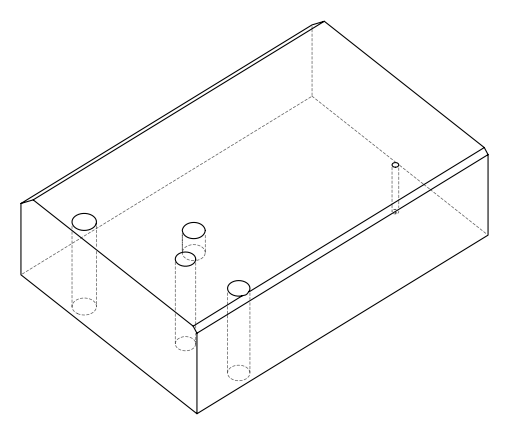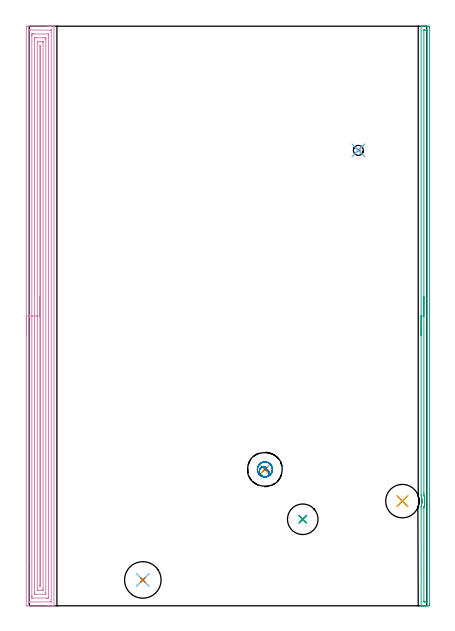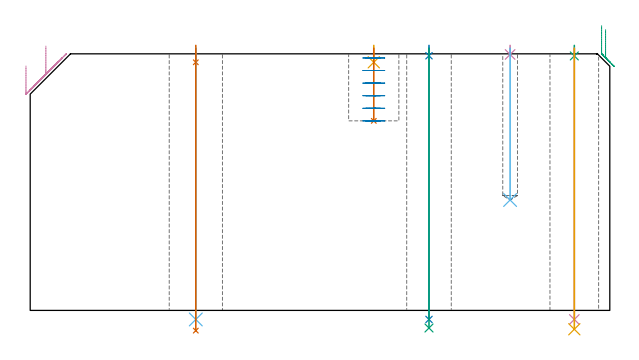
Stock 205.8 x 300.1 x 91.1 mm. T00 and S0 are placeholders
(PLAN: 16 operations, 10 tool changes, 23.4 min)
(1 SPOT_DRILL | STEP1HOLE | NXT0321_9005460120000 | 0.05 min | 183 mm3)
(2 SPOT_DRILL_1 | STEP1HOLE_1 | NXT0321_9005460120000 | 0.03 min | 3 mm3)
(3 SPOT_DRILL_2 | STEP1HOLE_2 | NXT0321_9005460120000 | 0.03 min | 4 mm3)
(4 SPOT_DRILL_3 | STEP1POCKET | NXT0321_9005460120000 | 0.03 min | 0 mm3)
(5 SPOT_DRILL_4 | STEP1POCKET_1 | NXT0321_9005460120000 | 0.05 min | 183 mm3)
(6 DRILL_THROUGH_HOLE_INTO_CENTER | STEP1HOLE | NXT0301_065 | 0.39 min | 6172 mm3)
(7 DRILL_TO_ENLARGE_THROUGH_HOLE | STEP1HOLE | UGT0301_257 | 0.4 min | 19178 mm3)
(8 DRILL_THROUGH_HOLE_INTO_CENTER_1 | STEP1HOLE_1 | NXT0301_065 | 0.39 min | 6302 mm3)
(9 DRILL_TO_ENLARGE_THROUGH_HOLE_1 | STEP1HOLE_1 | UGT0301_240 | 0.4 min | 11536 mm3)
(10 DRILL_THROUGH_HOLE_INTO_CENTER_2 | STEP1HOLE_2 | NXT0301_065 | 0.39 min | 6298 mm3)
(11 DRILL_TO_ENLARGE_THROUGH_HOLE_2 | STEP1HOLE_2 | UGT0301_244 | 0.4 min | 15092 mm3)
(12 DRILL_BLIND_HOLE_INTO_CENTER | STEP1POCKET | UGT0301_447 | 0.22 min | 1069 mm3)
(13 DRILL_BLIND_HOLE_INTO_CENTER_1 | STEP1POCKET_1 | NXT0301_128 | 0.1 min | 2381 mm3)
(14 MILL_ROUGH_BLIND_HOLE_CONTOUR | STEP1POCKET_1 | NXT0201_013 | Spiral | 1.02 min | 3357 mm3)
(15 AREA_MILL | FG_CHAMFER_SURFACE | UGT0205_001 | 4.97 min | 2908 mm3)
(16 AREA_MILL_1 | FG_CHAMFER_SURFACE_1 | UGT0205_001 | 14.58 min | 30685 mm3)
(TOOL NXT0321_9005460120000 | NC Spot Drill, 142deg, 12mm, Carbide, Uncoated | D12 PA142 FL30 Z2)
(TOOL NXT0301_065 | Carbide Drill 9.4mm [860.1-0940-075A1-MM 2214] | D9.4 PA140 FL98 Z2)
(TOOL UGT0301_257 | Twist Drill 18.9 mm | D18.9 PA118 FL135 Z2)
(TOOL UGT0301_240 | Twist Drill 15.8 mm | D15.8 PA118 FL120 Z2)
(TOOL UGT0301_244 | Twist Drill 17.3 mm | D17.3 PA118 FL130 Z2)
(TOOL UGT0301_447 | Carbide Drill 5.2 mm | D5.2 PA118 FL52 Z2)
(TOOL NXT0301_128 | Carbide Drill 12mm [861.1-1200-036A1-GP GC34] | D12 PA150 FL37.4 Z2)
(TOOL NXT0201_013 | ENDMILL 10mm | D10 FL30 Z4)
(TOOL UGT0205_001 | Chamfer Mill 20 x 3 x 45 deg. | D20 FL50 Z2)
(OP 1 SPOT_DRILL)
G17 G21 G94 G90
T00 M6
G54
G17 G0 G90 X58.8 Y13.4 S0 M3
G43 Z101.1 H0
G94 G81 G98 Z88.1 F250. R94.1
G80
M5
M2
(OP 2 SPOT_DRILL_1)
G17 G21 G94 G90
T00 M6
G54
G17 G0 G90 X141.6 Y44.8 S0 M3
G43 Z101.1 H0
G94 G81 G98 Z90.42 F250. R94.1
G80
M5
M2
(OP 3 SPOT_DRILL_2)
G17 G21 G94 G90
T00 M6
G54
G17 G0 G90 X193.2 Y54.2 S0 M3
G43 Z101.1 H0
G94 G81 G98 Z90.355 F250. R94.1
G80
M5
M2
(OP 4 SPOT_DRILL_3)
G17 G21 G94 G90
T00 M6
G54
G17 G0 G90 X170.4 Y235.8 S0 M3
G43 Z101.1 H0
G94 G81 G98 Z90.876 F250. R94.1
G80
M5
M2
(OP 5 SPOT_DRILL_4)
G17 G21 G94 G90
T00 M6
G54
G17 G0 G90 X122. Y70.6 S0 M3
G43 Z101.1 H0
G94 G81 G98 Z88.1 F250. R94.1
G80
M5
M2
(OP 6 DRILL_THROUGH_HOLE_INTO_CENTER)
G17 G21 G94 G90
T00 M6
G54
G17 G0 G90 X58.8 Y13.4 S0 M3
G43 Z101.1 H1
G94 G73 G98 Z-3.211 F250. Q8.574 R93.1
G80
M5
M2
(OP 7 DRILL_TO_ENLARGE_THROUGH_HOLE)
G17 G21 G94 G90
T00 M6
G54
G17 G0 G90 X58.8 Y13.4 S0 M3
G43 Z101.1 H0
G94 G73 G98 Z-7.178 F250. Q16.38 R93.1
G80
M5
M2
(OP 8 DRILL_THROUGH_HOLE_INTO_CENTER_1)
G17 G21 G94 G90
T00 M6
G54
G17 G0 G90 X141.6 Y44.8 S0 M3
G43 Z101.1 H1
G94 G73 G98 Z-3.211 F250. Q8.574 R93.1
G80
M5
M2
(OP 9 DRILL_TO_ENLARGE_THROUGH_HOLE_1)
G17 G21 G94 G90
T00 M6
G54
G17 G0 G90 X141.6 Y44.8 S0 M3
G43 Z101.1 H0
G94 G73 G98 Z-6.247 F250. Q13.907 R93.1
G80
M5
M2
(OP 10 DRILL_THROUGH_HOLE_INTO_CENTER_2)
G17 G21 G94 G90
T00 M6
G54
G17 G0 G90 X193.2 Y54.2 S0 M3
G43 Z101.1 H1
G94 G73 G98 Z-3.211 F250. Q8.574 R93.1
G80
M5
M2
(OP 11 DRILL_TO_ENLARGE_THROUGH_HOLE_2)
G17 G21 G94 G90
T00 M6
G54
G17 G0 G90 X193.2 Y54.2 S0 M3
G43 Z101.1 H0
G94 G73 G98 Z-6.697 F250. Q16.3 R93.1
G80
M5
M2
(OP 12 DRILL_BLIND_HOLE_INTO_CENTER)
G17 G21 G94 G90
T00 M6
G54
G17 G0 G90 X170.4 Y235.8 S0 M3
G43 Z101.1 H0
G94 G81 G98 Z39.2 F250. R93.1
G80
M5
M2
(OP 13 DRILL_BLIND_HOLE_INTO_CENTER_1)
G17 G21 G94 G90
T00 M6
G54
G17 G0 G90 X122. Y70.6 S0 M3
G43 Z101.1 H1
G94 G81 G98 Z67.3 F250. R93.1
G80
M5
M2
(OP 14 MILL_ROUGH_BLIND_HOLE_CONTOUR)
G17 G21 G94 G90
T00 M6
G54
G17 G0 G90 X122. Y70.6 S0 M3
G43 Z101.1 H0
Z89.633
G94 G3 X122.38 Y71.655 R0.596 F250.
X120.498 Y71.843 R1.696
X119.359 Y68.541 R2.571
X122.731 Y66.769 R3.058
X125.831 Y71.331 R3.9
X122.731 Y66.769 R-3.9
X124.281 Y69.05 R1.95
X122. Y70.6 R1.95
G0 Z85.167
G3 X122.38 Y71.655 R0.596
X120.498 Y71.843 R1.696
X119.359 Y68.541 R2.571
X122.731 Y66.769 R3.058
X125.831 Y71.331 R3.9
X122.731 Y66.769 R-3.9
X124.281 Y69.05 R1.95
X122. Y70.6 R1.95
G0 Z80.7
G3 X122.38 Y71.655 R0.596
X120.498 Y71.843 R1.696
X119.359 Y68.541 R2.571
X122.731 Y66.769 R3.058
X125.831 Y71.331 R3.9
X122.731 Y66.769 R-3.9
X124.281 Y69.05 R1.95
X122. Y70.6 R1.95
G0 Z76.233
G3 X122.38 Y71.655 R0.596
X120.498 Y71.843 R1.696
X119.359 Y68.541 R2.571
X122.731 Y66.769 R3.058
X125.831 Y71.331 R3.9
X122.731 Y66.769 R-3.9
X124.281 Y69.05 R1.95
X122. Y70.6 R1.95
G0 Z71.767
G3 X122.38 Y71.655 R0.596
X120.498 Y71.843 R1.696
X119.359 Y68.541 R2.571
X122.731 Y66.769 R3.058
X125.831 Y71.331 R3.9
X122.731 Y66.769 R-3.9
X124.281 Y69.05 R1.95
X122. Y70.6 R1.95
G0 Z67.3
G3 X122.38 Y71.655 R0.596
X120.498 Y71.843 R1.696
X119.359 Y68.541 R2.571
X122.731 Y66.769 R3.058
X125.831 Y71.331 R3.9
X122.731 Y66.769 R-3.9
X124.281 Y69.05 R1.95
X122. Y70.6 R1.95
G0 Z101.1
M5
M2
(OP 15 AREA_MILL)
G17 G21 G94 G90
T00 M6
G54
G17 G0 G90 X202.901 Y140.006 S1061 M3
G43 Z101.1 H0
G94 G1 Y140.044 Z100.228 F250.
Y140.157 Z99.363
Y140.346 Z98.511
Y140.609 Z97.679
Y140.942 Z96.873
Y141.345 Z96.099
Y141.814 Z95.364
Y142.345 Z94.671
Y142.934 Z94.028
Y143.578 Z93.439
Y144.27 Z92.908
Y145.006 Z92.439
Y145.779 Z92.036
Y146.585 Z91.702
Y147.417 Z91.44
Y148.269 Z91.251
Y149.134 Z91.137
Y150.006 Z91.099
X202.9 Y299.944 Z91.1
X202.906 Y300.09 Z91.093
X203.207 Y300.1 Z90.792
X203.603 Z90.396
X204.219 Z89.775
X205.408 Z88.589
X205.981 Z88.013
X206.575 Z87.42
X206.861 Y300.097 Z87.134
X207.291 Y300.09 Z86.705
X207.295 Y299.937 Z86.702
X207.299 Y299.498 Z86.701
X207.3 Y299.053 Z86.7
Y1.05
X207.299 Y0.602 Z86.701
X207.295 Y0.163 Z86.702
X207.291 Y0.01 Z86.705
X206.861 Y0. Z87.134
X206.575 Z87.42
X205.981 Z88.013
X205.408 Z88.589
X205.1 Z88.896
X204.528 Z89.468
X204.219 Z89.775
X203.603 Z90.396
X203.339 Z90.66
X203.206 Y0.001 Z90.793
X202.906 Y0.01 Z91.093
X202.9 Y0.156 Z91.1
X202.904 Y50.567 Z91.096
X202.91 Y51.42 Z91.09
X202.911 Y51.459 Z91.089
X202.912 Y51.475 Z91.088
X202.923 Y51.516 Z91.077
X203.027 Y51.906 Z90.966
X203.093 Y52.141 Z90.904
X203.191 Y52.589 Z90.806
X203.254 Y52.986 Z90.74
X203.262 Y53.035 Z90.733
X203.312 Y53.483 Z90.686
X203.321 Y53.667 Z90.672
X203.327 Y53.755 Z90.668
X203.33 Y53.811 Z90.665
X203.332 Y53.853 Z90.662
X203.337 Y53.93 Z90.659
X203.338 Y54.136 Z90.655
X203.339 Y54.39 Z90.657
X203.322 Y54.712 Z90.67
X203.319 Y54.82 Z90.678
X203.318 Y54.825 Z90.679
X203.297 Y55.028 Z90.697
X203.275 Y55.271 Z90.723
X203.268 Y55.321 Z90.731
X203.206 Y55.719 Z90.79
X203.164 Y55.92 Z90.83
X203.116 Y56.166 Z90.882
X203.001 Y56.61 Z90.997
X202.944 Y56.812 Z91.052
X202.907 Y56.943 Z91.088
X202.901 Y57.696 Z91.099
Y150.006
X204.315 Z89.685
Y298.012
X204.316 Y298.062 Z89.684
X204.318 Y298.085 Z89.682
X204.32 Y298.089 Z89.68
X204.337 Y298.092 Z89.663
X204.72 Y298.099 Z89.28
X205.1 Z88.9
X205.602 Y298.097 Z88.398
X205.795 Y298.09 Z88.205
X205.879 Y298.07 Z88.121
X205.884 Y297.811 Z88.116
X205.885 Y297.713 Z88.115
Y2.088
X205.884 Y2.039 Z88.116
X205.882 Y2.015 Z88.118
X205.88 Y2.011 Z88.12
X205.863 Y2.008 Z88.137
X205.48 Y2.001 Z88.52
X205.1 Z88.9
X204.598 Y2.004 Z89.402
X204.405 Y2.01 Z89.595
X204.321 Y2.031 Z89.679
X204.316 Y2.289 Z89.684
X204.315 Y2.387 Z89.685
X204.319 Y50.567 Z89.681
X204.324 Y50.963 Z89.676
X204.325 Y51.06 Z89.675
X204.344 Y51.143 Z89.656
X204.417 Y51.459 Z89.583
X204.542 Y52.025 Z89.458
X204.598 Y52.351 Z89.402
X204.662 Y52.795 Z89.338
X204.71 Y53.244 Z89.29
X204.733 Y53.616 Z89.267
X204.748 Y54.136 Z89.252
X204.747 Y54.494 Z89.253
X204.72 Y55.028 Z89.28
X204.678 Y55.455 Z89.322
X204.617 Y55.92 Z89.383
X204.51 Y56.518 Z89.49
X204.448 Y56.812 Z89.552
X204.365 Y57.191 Z89.635
X204.322 Y57.41 Z89.678
X204.317 Y57.606 Z89.683
X204.316 Y57.705 Z89.684
X204.315 Y58.5 Z89.685
Y150.006
Y150.877 Z89.723
Y151.742 Z89.837
Y152.594 Z90.026
Y153.426 Z90.288
Y154.232 Z90.622
Y155.006 Z91.025
Y155.741 Z91.494
Y156.433 Z92.025
Y157.077 Z92.614
Y157.666 Z93.257
Y158.197 Z93.949
Y158.666 Z94.685
Y159.069 Z95.459
Y159.402 Z96.265
Y159.665 Z97.097
Y159.854 Z97.949
Y159.967 Z98.814
Y160.006 Z99.685
G0 Z101.1
M5
M2
(OP 16 AREA_MILL_1)
G17 G21 G94 G90
T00 M6
G54
G17 G0 G90 X-1.5 Y140.05 S1061 M3
G43 Z101.1 H0
Z86.8
G94 G1 Y140.088 Z85.929 F250.
Y140.202 Z85.064
Y140.391 Z84.212
Y140.653 Z83.38
Y140.987 Z82.574
Y141.39 Z81.8
Y141.858 Z81.064
Y142.39 Z80.372
Y142.979 Z79.729
Y143.622 Z79.14
Y144.314 Z78.609
Y145.05 Z78.14
Y145.824 Z77.737
Y146.63 Z77.403
Y147.462 Z77.141
Y148.314 Z76.952
Y149.178 Z76.838
Y150.05 Z76.8
Y299.118
X-1.499 Y299.498 Z76.801
X-1.494 Y300.004 Z76.803
X-1.491 Y300.092 Z76.806
X-0.991 Y300.096 Z77.306
X-0.394 Y300.1 Z77.903
X9.635 Z87.929
X10.21 Z88.507
X10.52 Z88.817
X11.096 Z89.392
X11.406 Z89.701
X12.444 Z90.744
X12.778 Y300.093 Z91.069
X12.797 Y300.09 Z91.088
X12.8 Y299.944 Z91.1
Y0.156
X12.797 Y0.01 Z91.088
X12.778 Y0.008 Z91.069
X12.444 Y0. Z90.743
X12.026 Z90.325
X11.406 Z89.701
X10.211 Z88.507
X9.635 Z87.929
X-1.217 Z77.08
X-1.28 Y0.001 Z77.017
X-1.492 Y0.01 Z76.806
X-1.499 Y0.222 Z76.799
X-1.5 Y23.354 Z76.8
Y150.05
X-0.086 Z78.214
Y297.713
X-0.085 Y297.931 Z78.215
X-0.082 Y298.04 Z78.218
X-0.079 Y298.085 Z78.221
X0.012 Y298.09 Z78.312
X0.397 Y298.099 Z78.697
X11.023 Y298.1 Z89.323
X11.258 Y298.095 Z89.558
X11.355 Y298.09 Z89.655
X11.379 Y298.078 Z89.679
X11.382 Y298.034 Z89.682
X11.385 Y297.934 Z89.685
X11.386 Y297.734 Z89.686
Y2.387
X11.385 Y2.169 Z89.685
X11.382 Y2.06 Z89.682
X11.379 Y2.015 Z89.679
X11.288 Y2.01 Z89.588
X10.903 Y2.001 Z89.203
X0.278 Y2. Z78.578
X0.042 Y2.005 Z78.342
X-0.055 Y2.01 Z78.245
X-0.079 Y2.022 Z78.221
X-0.082 Y2.066 Z78.218
X-0.085 Y2.166 Z78.215
X-0.086 Y2.366 Z78.214
Y150.05
X1.328 Z79.628
X1.329 Y295.375 Z79.629
X1.333 Y295.929 Z79.633
X1.336 Y296.089 Z79.636
X1.498 Y296.097 Z79.798
X1.665 Y296.099 Z79.965
X2.381 Y296.1 Z80.681
X9.635 Z87.935
X9.805 Y296.098 Z88.105
X9.918 Y296.094 Z88.218
X9.956 Y296.09 Z88.256
X9.965 Y296.078 Z88.265
X9.967 Y296.041 Z88.267
X9.97 Y295.929 Z88.27
X9.971 Y295.59 Z88.271
X9.972 Y295.037 Z88.272
X9.971 Y4.725 Z88.271
X9.967 Y4.171 Z88.267
X9.965 Y4.011 Z88.265
X9.802 Y4.003 Z88.102
X9.635 Y4.001 Z87.935
X8.919 Y4. Z87.219
X1.665 Z79.965
X1.495 Y4.002 Z79.795
X1.382 Y4.006 Z79.682
X1.344 Y4.01 Z79.644
X1.335 Y4.022 Z79.635
X1.333 Y4.059 Z79.633
X1.33 Y4.171 Z79.63
X1.329 Y4.51 Z79.629
X1.328 Y5.063 Z79.628
Y150.05
X2.743 Z81.043
Y293.252
X2.747 Y293.946 Z81.047
X2.75 Y294.049 Z81.05
X2.758 Y294.09 Z81.058
X2.805 Y294.092 Z81.105
X3.015 Y294.096 Z81.315
X3.436 Y294.1 Z81.736
X3.48 Z81.78
X7.908 Z86.208
X8.298 Y294.098 Z86.598
X8.493 Y294.094 Z86.793
X8.54 Y294.09 Z86.84
X8.551 Y294.084 Z86.851
X8.553 Y294.069 Z86.853
X8.555 Y294.006 Z86.855
X8.557 Y293.446 Z86.857
Y293.252
Y6.848
X8.553 Y6.154 Z86.853
X8.55 Y6.051 Z86.85
X8.542 Y6.01 Z86.842
X8.495 Y6.008 Z86.795
X8.285 Y6.004 Z86.585
X7.864 Y6. Z86.164
X7.82 Z86.12
X3.392 Z81.692
X3.002 Y6.002 Z81.302
X2.808 Y6.006 Z81.108
X2.76 Y6.01 Z81.06
X2.749 Y6.016 Z81.049
X2.747 Y6.031 Z81.047
X2.745 Y6.094 Z81.045
X2.743 Y6.654 Z81.043
Y6.848
Y150.05
X4.157 Z82.457
X4.158 Y291.468 Z82.458
X4.159 Y291.632 Z82.459
X4.162 Y291.8 Z82.462
X4.172 Y292.09 Z82.472
X4.322 Y292.094 Z82.622
X4.581 Y292.099 Z82.881
X6.351 Y292.1 Z84.651
X6.978 Y292.099 Z85.278
X7.068 Y292.097 Z85.368
X7.122 Y292.093 Z85.422
X7.132 Y292.091 Z85.432
X7.136 Y292.059 Z85.436
X7.139 Y291.966 Z85.439
X7.142 Y291.634 Z85.442
X7.143 Y291.468 Z85.443
X7.142 Y8.632 Z85.442
X7.141 Y8.468 Z85.441
X7.138 Y8.3 Z85.438
X7.128 Y8.01 Z85.428
X6.978 Y8.006 Z85.278
X6.719 Y8.001 Z85.019
X4.949 Y8. Z83.249
X4.322 Y8.001 Z82.622
X4.232 Y8.003 Z82.532
X4.178 Y8.007 Z82.478
X4.168 Y8.009 Z82.468
X4.164 Y8.04 Z82.464
X4.161 Y8.134 Z82.461
X4.158 Y8.466 Z82.458
X4.157 Y8.632 Z82.457
Y150.05
X5.571 Z83.871
X5.572 Y289.842 Z83.872
X5.574 Y290.036 Z83.874
X5.577 Y290.079 Z83.877
X5.579 Y290.09 Z83.879
X5.592 Y290.092 Z83.892
X5.683 Y290.096 Z83.983
X5.717 Y290.091 Z84.017
X5.722 Y290.057 Z84.022
X5.726 Y289.683 Z84.026
X5.729 Y289.317 Z84.029
Y289.158
Y10.784
X5.727 Y10.417 Z84.027
X5.724 Y10.13 Z84.024
X5.722 Y10.02 Z84.022
X5.614 Y10.007 Z83.914
X5.583 Y10.01 Z83.883
X5.578 Y10.043 Z83.878
X5.573 Y10.417 Z83.873
X5.572 Y10.576 Z83.872
X5.571 Y150.05 Z83.871
Y150.922 Z83.909
Y151.786 Z84.023
Y152.638 Z84.212
Y153.47 Z84.474
Y154.276 Z84.808
Y155.05 Z85.211
Y155.786 Z85.68
Y156.478 Z86.211
Y157.121 Z86.8
Y157.71 Z87.443
Y158.242 Z88.135
Y158.71 Z88.871
Y159.113 Z89.645
Y159.447 Z90.451
Y159.709 Z91.283
Y159.898 Z92.135
Y160.012 Z93.
Y160.05 Z93.871
G0 Z101.1
M5
M2
